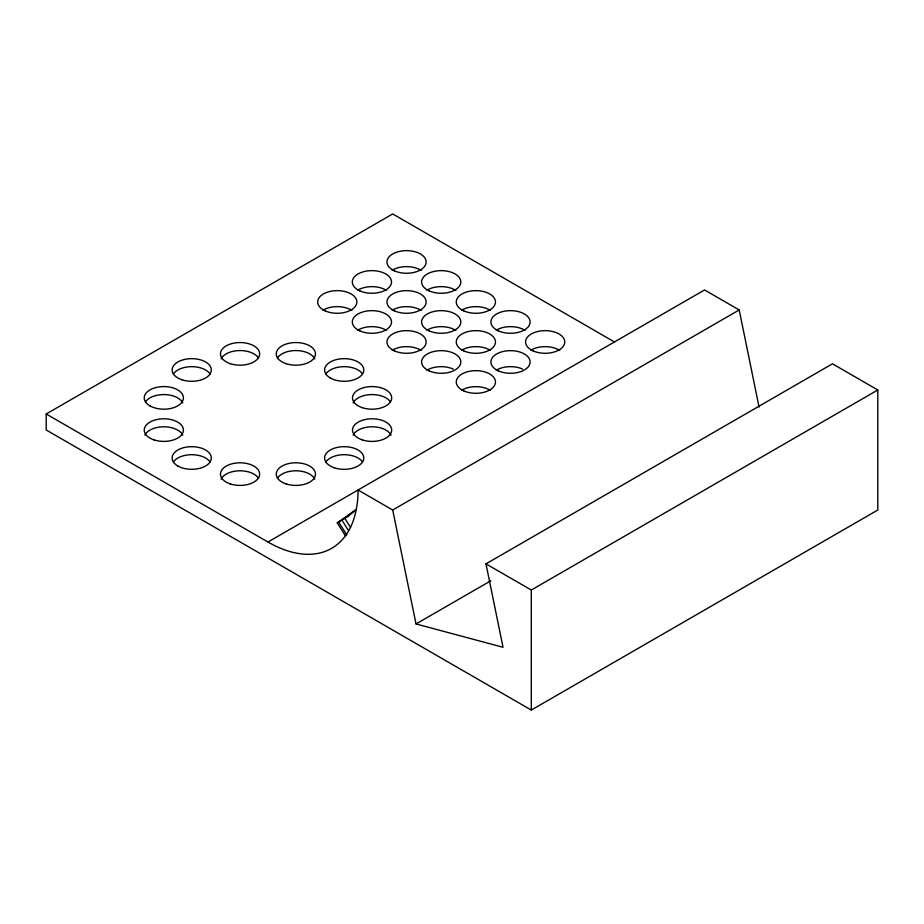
<?xml version="1.0" encoding="UTF-8"?>
<svg xmlns="http://www.w3.org/2000/svg" width="924" height="924" viewBox="0 0 924 924"><rect width="100%" height="100%" fill="white"/><g stroke="black" fill="none" stroke-linecap="round" stroke-linejoin="round"><path stroke-width="1.39" d="M345.449 535.897L337.26 522.88L356.352 509.286M348.002 516.112L354.874 511.03M346.234 517.394L337.26 522.88M46.2 413.987L267.96 542.018A127.408 73.562 60 0 0 358.05 490.009L392.7 510.013L416.019 623.954L503.037 647.274L485.966 563.859L832.466 363.813L877.8 389.986L877.8 510.013L531.3 710.059L46.2 429.995L46.2 413.987L392.7 213.941L614.46 341.972M267.96 542.018L704.55 289.951L739.2 309.956L759.066 407.022M392.7 510.013L739.2 309.956M416.019 623.954L490.806 580.78M485.966 563.859L531.3 590.032L877.8 389.986M346.985 517.117L348.163 516.562M348.267 516.112L349.029 515.8M344.606 517.971L350.554 527.442M341.857 520.039L348.556 530.688M338.577 521.91L346.766 534.927M531.3 590.032L531.3 710.059M221.125 479.186A19.6 11.319 0 0 1 239.201 470.801A19.6 11.319 0 0 1 258.477 478.239M277.443 478.239A19.6 11.319 0 0 1 296.719 470.801A19.6 11.319 0 0 1 314.795 479.186M325.768 462.139A19.6 11.319 0 0 1 344.19 454.689A19.6 11.319 0 0 1 362.612 462.139M353.164 435.169A19.6 11.319 0 0 1 372.095 426.784A19.6 11.319 0 0 1 391.025 435.169M353.164 402.956A19.6 11.319 0 0 1 371.24 394.571A19.6 11.319 0 0 1 390.517 402.009M325.768 374.116A19.6 11.319 0 0 1 344.19 366.666A19.6 11.319 0 0 1 362.612 374.116M173.308 462.139A19.6 11.319 0 0 1 191.73 454.689A19.6 11.319 0 0 1 210.152 462.139M277.443 358.004A19.6 11.319 0 0 1 296.719 350.566A19.6 11.319 0 0 1 314.795 358.939M221.125 358.939A19.6 11.319 0 0 1 239.201 350.566A19.6 11.319 0 0 1 258.477 358.004M173.308 374.116A19.6 11.319 0 0 1 191.73 366.666A19.6 11.319 0 0 1 210.152 374.116M145.403 402.009A19.6 11.319 0 0 1 164.68 394.571A19.6 11.319 0 0 1 182.756 402.956M144.895 435.169A19.6 11.319 0 0 1 163.825 426.784A19.6 11.319 0 0 1 182.756 435.169M461.561 390.24A19.6 11.319 0 0 1 490.471 390.436M426.911 370.235A19.6 11.319 0 0 1 453.326 369.08M392.261 350.231A19.6 11.319 0 0 1 421.171 350.427M357.611 330.226A19.6 11.319 0 0 1 386.521 330.422M322.961 310.221A19.6 11.319 0 0 1 351.871 310.418M496.211 370.235A19.6 11.319 0 0 1 522.626 369.08M461.561 350.231A19.6 11.319 0 0 1 490.471 350.427M426.911 330.226A19.6 11.319 0 0 1 455.821 330.422M392.261 310.221A19.6 11.319 0 0 1 421.171 310.418M357.611 290.217A19.6 11.319 0 0 1 386.521 290.413M530.861 350.231A19.6 11.319 0 0 1 559.771 350.427M496.211 330.226A19.6 11.319 0 0 1 525.121 330.422M461.561 310.221A19.6 11.319 0 0 1 490.471 310.418M426.911 290.217A19.6 11.319 0 0 1 455.821 290.413M392.261 270.212A19.6 11.319 0 0 1 421.171 270.409M334.384 467.798A19.6 11.319 0 0 0 363.79 458.004A19.6 11.319 0 0 0 334.384 448.198A19.6 11.319 0 0 0 334.384 467.798M286.059 483.91A19.6 11.319 0 0 0 315.465 474.104A19.6 11.319 0 0 0 286.059 464.31A19.6 11.319 0 0 0 286.059 483.91M230.261 483.91A19.6 11.319 0 0 0 259.656 474.104A19.6 11.319 0 0 0 230.261 464.31A19.6 11.319 0 0 0 230.261 483.91M177.87 465.996A19.6 11.319 0 0 0 210.66 460.926A19.6 11.319 0 0 0 186.66 447.066A19.6 11.319 0 0 0 177.87 465.996M154.031 439.893A19.6 11.319 0 0 0 183.426 430.099A19.6 11.319 0 0 0 154.031 420.293A19.6 11.319 0 0 0 154.031 439.893M149.965 405.879A19.6 11.319 0 0 0 182.756 400.808A19.6 11.319 0 0 0 158.755 386.948A19.6 11.319 0 0 0 149.965 405.879M181.924 379.776A19.6 11.319 0 0 0 211.33 369.981A19.6 11.319 0 0 0 181.924 360.175A19.6 11.319 0 0 0 181.924 379.776M230.261 363.663A19.6 11.319 0 0 0 259.656 353.869A19.6 11.319 0 0 0 230.261 344.063A19.6 11.319 0 0 0 230.261 363.663M286.059 363.663A19.6 11.319 0 0 0 315.465 353.869A19.6 11.319 0 0 0 286.059 344.063A19.6 11.319 0 0 0 286.059 363.663M330.33 377.974A19.6 11.319 0 0 0 363.12 372.903A19.6 11.319 0 0 0 339.12 359.043A19.6 11.319 0 0 0 330.33 377.974M362.289 407.68A19.6 11.319 0 0 0 391.695 397.874A19.6 11.319 0 0 0 362.289 388.08A19.6 11.319 0 0 0 362.289 407.68M362.289 439.893A19.6 11.319 0 0 0 391.695 430.099A19.6 11.319 0 0 0 362.289 420.293A19.6 11.319 0 0 0 362.289 439.893M533.044 350.866A19.6 11.319 0 0 0 564.564 343.578A19.6 11.319 0 0 0 537.872 331.462A19.6 11.319 0 0 0 533.044 350.866M498.394 330.861A19.6 11.319 0 0 0 529.914 323.573A19.6 11.319 0 0 0 503.222 311.457A19.6 11.319 0 0 0 498.394 330.861M463.744 310.857A19.6 11.319 0 0 0 495.264 303.569A19.6 11.319 0 0 0 468.572 291.453A19.6 11.319 0 0 0 463.744 310.857M429.094 290.852A19.6 11.319 0 0 0 460.614 283.564A19.6 11.319 0 0 0 433.922 271.448A19.6 11.319 0 0 0 429.094 290.852M394.444 270.848A19.6 11.319 0 0 0 425.964 263.559A19.6 11.319 0 0 0 399.272 251.444A19.6 11.319 0 0 0 394.444 270.848M498.394 370.871A19.6 11.319 0 0 0 529.914 363.582A19.6 11.319 0 0 0 503.222 351.466A19.6 11.319 0 0 0 498.394 370.871M463.744 350.866A19.6 11.319 0 0 0 495.264 343.578A19.6 11.319 0 0 0 468.572 331.462A19.6 11.319 0 0 0 463.744 350.866M429.094 330.861A19.6 11.319 0 0 0 460.614 323.573A19.6 11.319 0 0 0 433.922 311.457A19.6 11.319 0 0 0 429.094 330.861M394.444 310.857A19.6 11.319 0 0 0 425.964 303.569A19.6 11.319 0 0 0 399.272 291.453A19.6 11.319 0 0 0 394.444 310.857M359.794 290.852A19.6 11.319 0 0 0 391.314 283.564A19.6 11.319 0 0 0 364.622 271.448A19.6 11.319 0 0 0 359.794 290.852M463.744 390.875A19.6 11.319 0 0 0 495.264 383.587A19.6 11.319 0 0 0 468.572 371.471A19.6 11.319 0 0 0 463.744 390.875M429.094 370.871A19.6 11.319 0 0 0 460.614 363.582A19.6 11.319 0 0 0 433.922 351.466A19.6 11.319 0 0 0 429.094 370.871M394.444 350.866A19.6 11.319 0 0 0 425.964 343.578A19.6 11.319 0 0 0 399.272 331.462A19.6 11.319 0 0 0 394.444 350.866M359.794 330.861A19.6 11.319 0 0 0 391.314 323.573A19.6 11.319 0 0 0 364.622 311.457A19.6 11.319 0 0 0 359.794 330.861M325.144 310.857A19.6 11.319 0 0 0 356.664 303.569A19.6 11.319 0 0 0 329.972 291.453A19.6 11.319 0 0 0 325.144 310.857"/></g></svg>
